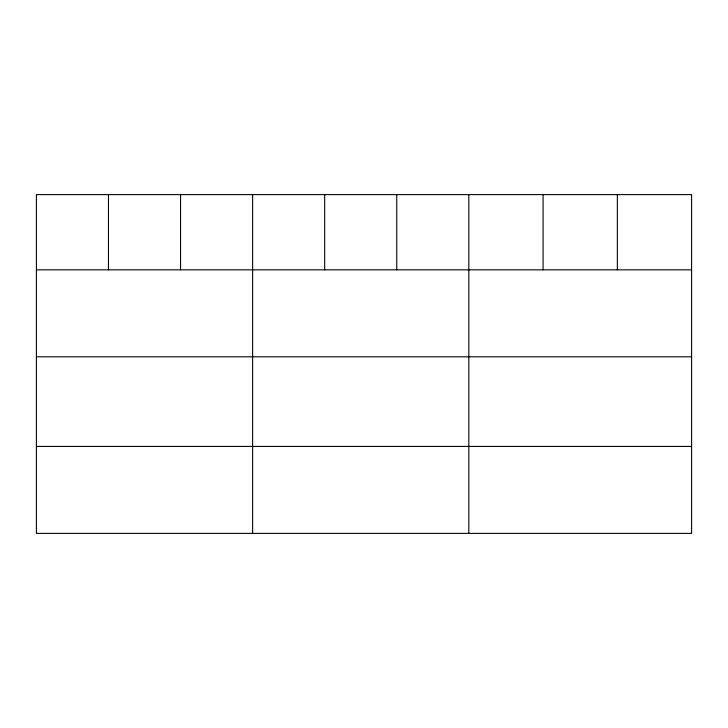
<?xml version="1.0" encoding="UTF-8"?>
<svg xmlns="http://www.w3.org/2000/svg" width="728" height="728" viewBox="0 0 728 728"><rect width="100%" height="100%" fill="white"/><g stroke="black" fill="none" stroke-linecap="round" stroke-linejoin="round"><path stroke-width="1.09" d="M691.6 356.802L691.6 194.613L36.4 194.613L36.4 533.387L691.6 533.387L691.6 356.802L36.4 356.802M36.4 269.833L691.6 269.833M36.4 446.419L691.6 446.419M617.344 194.613L617.344 269.833M543.088 194.613L543.088 269.833M468.832 194.613L468.832 533.387M396.76 194.613L396.76 269.833M324.688 194.613L324.688 269.833M252.616 194.613L252.616 533.387M180.544 194.613L180.544 269.833M108.472 194.613L108.472 269.833"/></g></svg>
